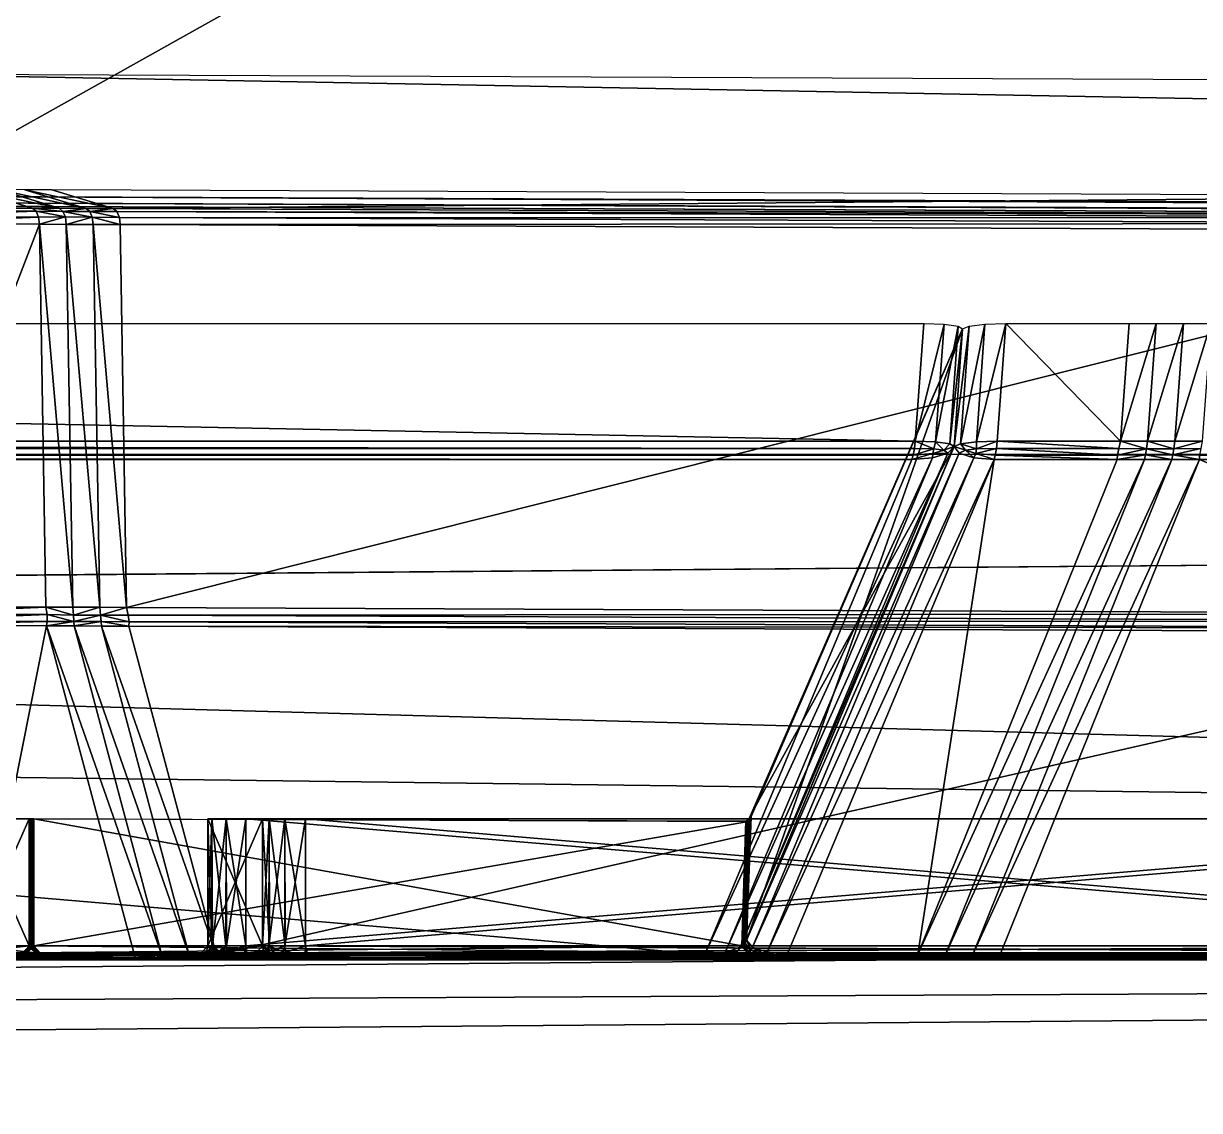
# Model space of a CAD drawing. Extents: x -683 to 86, y -225 to -3.
# Drawn here: x -185.95 to -169.06, y -217.78 to -202.16 of the extents above; entities that cross this region are included whole.
import ezdxf

# ---------------------------------------------------------------- set-up
doc = ezdxf.new("R2010")
doc.units = 0
doc.header["$MEASUREMENT"] = 0
doc.layers.get('0').update_dxf_attribs({"linetype": 'CONTINUOUS'})

msp = doc.modelspace()

# ---------------------------------------------------------------- linework, layer by layer
for points in [[(-56.735, -19.311, -12.591), (-325.08, -17.108, -7.264), (-325.08, -211.232, -7.264)], [(-56.735, -19.311, -12.591), (-325.08, -211.232, -7.264), (-56.735, -209.029, -12.591)], [(-66.858, -205.146, 91.049), (-188.002, -204.642, 97.825), (-188.186, -202.884, 97.365)], [(-66.858, -205.146, 91.049), (-188.186, -202.884, 97.365), (-67.042, -203.388, 90.589)], [(-188.018, -204.808, 97.687), (-185.821, -204.817, 97.564), (-186.704, -204.547, 95.892)], [(-185.435, -204.818, 97.542), (-186.317, -204.549, 95.871), (-186.704, -204.547, 95.892)], [(-185.435, -204.818, 97.542), (-186.704, -204.547, 95.892), (-185.821, -204.817, 97.564)], [(-185.048, -204.82, 97.521), (-185.931, -204.55, 95.849), (-186.317, -204.549, 95.871)], [(-185.048, -204.82, 97.521), (-186.317, -204.549, 95.871), (-185.435, -204.818, 97.542)], [(-184.662, -204.822, 97.499), (-185.544, -204.552, 95.828), (-185.931, -204.55, 95.849)], [(-184.662, -204.822, 97.499), (-185.931, -204.55, 95.849), (-185.048, -204.82, 97.521)], [(-184.662, -204.822, 97.499), (-163.935, -204.642, 94.619), (-185.544, -204.552, 95.828)], [(-66.863, -205.236, 91.102), (-187.991, -204.732, 97.876), (-188.002, -204.642, 97.825)], [(-66.863, -205.236, 91.102), (-188.002, -204.642, 97.825), (-66.858, -205.146, 91.049)], [(-184.662, -204.822, 97.499), (-163.053, -204.912, 96.29), (-163.935, -204.642, 94.619)], [(-185.821, -204.817, 97.564), (-188.018, -204.808, 97.687), (-187.969, -204.849, 97.776)], [(-66.919, -205.286, 91.291), (-187.997, -204.782, 98.063), (-187.989, -204.783, 97.963)], [(-66.885, -205.287, 91.191), (-187.989, -204.783, 97.963), (-187.991, -204.732, 97.876)], [(-66.885, -205.287, 91.191), (-187.991, -204.732, 97.876), (-66.863, -205.236, 91.102)], [(-66.919, -205.286, 91.291), (-187.989, -204.783, 97.963), (-66.885, -205.287, 91.191)], [(-185.821, -204.817, 97.564), (-187.969, -204.849, 97.776), (-185.769, -204.861, 97.65)], [(-185.769, -204.861, 97.65), (-187.969, -204.849, 97.776), (-187.932, -204.934, 97.833)], [(-185.769, -204.861, 97.65), (-187.932, -204.934, 97.833), (-185.731, -204.943, 97.71)], [(-185.821, -204.817, 97.564), (-185.769, -204.861, 97.65), (-185.382, -204.863, 97.634)], [(-185.821, -204.817, 97.564), (-185.382, -204.863, 97.634), (-185.435, -204.818, 97.542)], [(-185.769, -204.861, 97.65), (-185.731, -204.943, 97.71), (-185.347, -204.941, 97.687)], [(-185.769, -204.861, 97.65), (-185.347, -204.941, 97.687), (-185.382, -204.863, 97.634)], [(-185.048, -204.82, 97.521), (-185.435, -204.818, 97.542), (-185.382, -204.863, 97.634)], [(-185.048, -204.82, 97.521), (-185.382, -204.863, 97.634), (-184.995, -204.864, 97.612)], [(-185.382, -204.863, 97.634), (-185.347, -204.941, 97.687), (-184.961, -204.943, 97.666)], [(-185.382, -204.863, 97.634), (-184.961, -204.943, 97.666), (-184.995, -204.864, 97.612)], [(-184.662, -204.822, 97.499), (-185.048, -204.82, 97.521), (-184.995, -204.864, 97.612)], [(-184.662, -204.822, 97.499), (-184.995, -204.864, 97.612), (-184.607, -204.863, 97.588)], [(-184.572, -204.949, 97.642), (-184.607, -204.863, 97.588), (-184.995, -204.864, 97.612)], [(-184.572, -204.949, 97.642), (-184.995, -204.864, 97.612), (-184.961, -204.943, 97.666)], [(-163.053, -204.912, 96.29), (-184.662, -204.822, 97.499), (-184.607, -204.863, 97.588)], [(-163.053, -204.912, 96.29), (-184.607, -204.863, 97.588), (-162.999, -204.956, 96.377)], [(-162.999, -204.956, 96.377), (-184.607, -204.863, 97.588), (-184.572, -204.949, 97.642)], [(-185.731, -204.943, 97.71), (-187.932, -204.934, 97.833), (-187.917, -205.038, 97.844)], [(-185.731, -204.943, 97.71), (-187.917, -205.038, 97.844), (-185.72, -205.048, 97.721)], [(-185.72, -205.048, 97.721), (-185.347, -204.941, 97.687), (-185.731, -204.943, 97.71)], [(-185.72, -205.048, 97.721), (-185.334, -205.049, 97.699), (-185.347, -204.941, 97.687)], [(-185.72, -205.048, 97.721), (-185.628, -210.549, 96.933), (-185.241, -210.55, 96.912)], [(-185.72, -205.048, 97.721), (-185.241, -210.55, 96.912), (-185.334, -205.049, 97.699)], [(-185.334, -205.049, 97.699), (-184.961, -204.943, 97.666), (-185.347, -204.941, 97.687)], [(-185.334, -205.049, 97.699), (-184.947, -205.051, 97.678), (-184.961, -204.943, 97.666)], [(-185.334, -205.049, 97.699), (-185.241, -210.55, 96.912), (-184.854, -210.552, 96.89)], [(-185.334, -205.049, 97.699), (-184.854, -210.552, 96.89), (-184.947, -205.051, 97.678)], [(-184.56, -205.052, 97.656), (-184.572, -204.949, 97.642), (-184.961, -204.943, 97.666)], [(-184.56, -205.052, 97.656), (-184.961, -204.943, 97.666), (-184.947, -205.051, 97.678)], [(-184.947, -205.051, 97.678), (-184.854, -210.552, 96.89), (-184.467, -210.553, 96.868)], [(-184.947, -205.051, 97.678), (-184.467, -210.553, 96.868), (-184.56, -205.052, 97.656)], [(-162.999, -204.956, 96.377), (-184.572, -204.949, 97.642), (-162.96, -205.038, 96.437)], [(-162.96, -205.038, 96.437), (-184.572, -204.949, 97.642), (-184.56, -205.052, 97.656)], [(-162.96, -205.038, 96.437), (-184.56, -205.052, 97.656), (-162.949, -205.142, 96.447)], [(-173.139, -208.165, 3.658), (-259.475, -208.165, 5.398), (-259.351, -206.473, 6.043)], [(-173.139, -208.165, 3.658), (-259.351, -206.473, 6.043), (-173.015, -206.473, 4.303)], [(-175.564, -215.341, 20.292), (-172.583, -208.241, 3.822), (-172.461, -206.55, 4.467)], [(-175.564, -215.341, 20.292), (-172.461, -206.55, 4.467), (-175.495, -213.557, 20.645)], [(-172.583, -208.241, 3.822), (-175.505, -213.545, 20.59), (-172.461, -206.55, 4.467)], [(-173.139, -208.165, 3.658), (-173.015, -206.473, 4.303), (-172.726, -206.484, 4.321)], [(-173.139, -208.165, 3.658), (-172.726, -206.484, 4.321), (-172.849, -208.175, 3.675)], [(-172.849, -208.175, 3.675), (-172.726, -206.484, 4.321), (-172.523, -206.512, 4.381)], [(-172.849, -208.175, 3.675), (-172.523, -206.512, 4.381), (-172.645, -208.203, 3.736)], [(-172.645, -208.203, 3.736), (-172.523, -206.512, 4.381), (-172.461, -206.55, 4.467)], [(-172.645, -208.203, 3.736), (-172.461, -206.55, 4.467), (-172.583, -208.241, 3.822)], [(-172.583, -208.241, 3.822), (-172.461, -206.55, 4.467), (-172.365, -206.512, 4.378)], [(-172.583, -208.241, 3.822), (-172.365, -206.512, 4.378), (-172.49, -208.203, 3.732)], [(-172.49, -208.203, 3.732), (-172.365, -206.512, 4.378), (-172.138, -206.484, 4.309)], [(-172.49, -208.203, 3.732), (-172.138, -206.484, 4.309), (-172.262, -208.175, 3.663)], [(-172.262, -208.175, 3.663), (-172.138, -206.484, 4.309), (-171.84, -206.473, 4.279)], [(-172.262, -208.175, 3.663), (-171.84, -206.473, 4.279), (-171.964, -208.165, 3.634)], [(-170.193, -208.165, 3.598), (-171.964, -208.165, 3.634), (-171.84, -206.473, 4.279)], [(-170.193, -208.165, 3.598), (-171.84, -206.473, 4.279), (-170.069, -206.473, 4.243)], [(-170.193, -208.165, 3.598), (-170.069, -206.473, 4.243), (-169.678, -206.473, 4.236)], [(-170.193, -208.165, 3.598), (-169.678, -206.473, 4.236), (-169.802, -208.165, 3.591)], [(-169.802, -208.165, 3.591), (-169.678, -206.473, 4.236), (-169.286, -206.473, 4.228)], [(-169.802, -208.165, 3.591), (-169.286, -206.473, 4.228), (-169.41, -208.165, 3.583)], [(-169.41, -208.165, 3.583), (-169.286, -206.473, 4.228), (-168.894, -206.473, 4.22)], [(-169.41, -208.165, 3.583), (-168.894, -206.473, 4.22), (-169.018, -208.165, 3.575)], [(-173.151, -208.269, 3.646), (-259.498, -208.268, 5.39), (-259.475, -208.165, 5.398)], [(-173.151, -208.269, 3.646), (-259.475, -208.165, 5.398), (-173.139, -208.165, 3.658)], [(-175.655, -215.439, 20.273), (-172.67, -208.335, 3.788), (-172.583, -208.241, 3.822)], [(-175.655, -215.439, 20.273), (-172.583, -208.241, 3.822), (-175.564, -215.341, 20.292)], [(-172.583, -208.241, 3.822), (-175.565, -215.338, 20.286), (-175.505, -213.545, 20.59)], [(-175.565, -215.338, 20.286), (-172.583, -208.241, 3.822), (-172.511, -208.335, 3.785)], [(-173.139, -208.165, 3.658), (-172.873, -208.275, 3.664), (-173.151, -208.269, 3.646)], [(-173.139, -208.165, 3.658), (-172.849, -208.175, 3.675), (-172.873, -208.275, 3.664)], [(-172.849, -208.175, 3.675), (-172.73, -208.294, 3.707), (-172.873, -208.275, 3.664)], [(-172.849, -208.175, 3.675), (-172.645, -208.203, 3.736), (-172.73, -208.294, 3.707)], [(-172.583, -208.241, 3.822), (-172.73, -208.294, 3.707), (-172.645, -208.203, 3.736)], [(-172.583, -208.241, 3.822), (-172.67, -208.335, 3.788), (-172.73, -208.294, 3.707)], [(-172.583, -208.241, 3.822), (-172.49, -208.203, 3.732), (-172.42, -208.294, 3.701)], [(-172.583, -208.241, 3.822), (-172.42, -208.294, 3.701), (-172.511, -208.335, 3.785)], [(-172.49, -208.203, 3.732), (-172.262, -208.175, 3.663), (-172.26, -208.275, 3.652)], [(-172.49, -208.203, 3.732), (-172.26, -208.275, 3.652), (-172.42, -208.294, 3.701)], [(-171.964, -208.165, 3.634), (-172.26, -208.275, 3.652), (-172.262, -208.175, 3.663)], [(-171.964, -208.165, 3.634), (-171.974, -208.269, 3.622), (-172.26, -208.275, 3.652)], [(-170.217, -208.269, 3.587), (-171.974, -208.269, 3.622), (-171.964, -208.165, 3.634)], [(-170.217, -208.269, 3.587), (-171.964, -208.165, 3.634), (-170.193, -208.165, 3.598)], [(-170.193, -208.165, 3.598), (-169.819, -208.273, 3.579), (-170.217, -208.269, 3.587)], [(-170.193, -208.165, 3.598), (-169.802, -208.165, 3.591), (-169.819, -208.273, 3.579)], [(-169.802, -208.165, 3.591), (-169.426, -208.273, 3.571), (-169.819, -208.273, 3.579)], [(-169.802, -208.165, 3.591), (-169.41, -208.165, 3.583), (-169.426, -208.273, 3.571)], [(-169.018, -208.165, 3.575), (-169.04, -208.268, 3.566), (-169.426, -208.273, 3.571)], [(-169.018, -208.165, 3.575), (-169.426, -208.273, 3.571), (-169.41, -208.165, 3.583)], [(-173.188, -208.429, 3.764), (-259.52, -208.429, 5.504), (-259.515, -208.366, 5.425)], [(-173.169, -208.366, 3.685), (-259.515, -208.366, 5.425), (-259.498, -208.268, 5.39)], [(-173.188, -208.429, 3.764), (-259.515, -208.366, 5.425), (-173.169, -208.366, 3.685)], [(-173.169, -208.366, 3.685), (-259.498, -208.268, 5.39), (-173.151, -208.269, 3.646)], [(-176.163, -215.543, 20.266), (-173.188, -208.429, 3.764), (-172.892, -208.404, 3.767)], [(-176.163, -215.543, 20.266), (-172.892, -208.404, 3.767), (-175.871, -215.512, 20.264)], [(-175.871, -215.512, 20.264), (-172.892, -208.404, 3.767), (-172.67, -208.335, 3.788)], [(-175.871, -215.512, 20.264), (-172.67, -208.335, 3.788), (-175.655, -215.439, 20.273)], [(-175.565, -215.338, 20.286), (-172.511, -208.335, 3.785), (-175.479, -215.435, 20.258)], [(-175.479, -215.435, 20.258), (-172.511, -208.335, 3.785), (-172.299, -208.404, 3.755)], [(-175.479, -215.435, 20.258), (-172.299, -208.404, 3.755), (-175.268, -215.509, 20.243)], [(-175.268, -215.509, 20.243), (-172.299, -208.404, 3.755), (-172.006, -208.429, 3.74)], [(-175.268, -215.509, 20.243), (-172.006, -208.429, 3.74), (-174.981, -215.544, 20.242)], [(-173.188, -208.429, 3.764), (-173.169, -208.366, 3.685), (-172.886, -208.343, 3.692)], [(-173.188, -208.429, 3.764), (-172.886, -208.343, 3.692), (-172.892, -208.404, 3.767)], [(-173.169, -208.366, 3.685), (-173.151, -208.269, 3.646), (-172.873, -208.275, 3.664)], [(-173.169, -208.366, 3.685), (-172.873, -208.275, 3.664), (-172.886, -208.343, 3.692)], [(-173.101, -215.543, 20.204), (-170.241, -208.429, 3.704), (-169.847, -208.429, 3.696)], [(-173.101, -215.543, 20.204), (-169.847, -208.429, 3.696), (-172.707, -215.543, 20.196)], [(-172.67, -208.335, 3.788), (-172.892, -208.404, 3.767), (-172.886, -208.343, 3.692)], [(-172.73, -208.294, 3.707), (-172.886, -208.343, 3.692), (-172.873, -208.275, 3.664)], [(-172.67, -208.335, 3.788), (-172.886, -208.343, 3.692), (-172.73, -208.294, 3.707)], [(-172.707, -215.543, 20.196), (-169.847, -208.429, 3.696), (-169.453, -208.429, 3.688)], [(-172.707, -215.543, 20.196), (-169.453, -208.429, 3.688), (-172.313, -215.544, 20.188)], [(-172.299, -208.404, 3.755), (-172.511, -208.335, 3.785), (-172.42, -208.294, 3.701)], [(-172.26, -208.275, 3.652), (-172.27, -208.343, 3.679), (-172.42, -208.294, 3.701)], [(-172.299, -208.404, 3.755), (-172.42, -208.294, 3.701), (-172.27, -208.343, 3.679)], [(-172.313, -215.544, 20.188), (-169.453, -208.429, 3.688), (-169.059, -208.429, 3.68)], [(-172.313, -215.544, 20.188), (-169.059, -208.429, 3.68), (-171.919, -215.544, 20.181)], [(-172.006, -208.429, 3.74), (-172.299, -208.404, 3.755), (-172.27, -208.343, 3.679)], [(-171.974, -208.269, 3.622), (-171.99, -208.366, 3.661), (-172.27, -208.343, 3.679)], [(-171.974, -208.269, 3.622), (-172.27, -208.343, 3.679), (-172.26, -208.275, 3.652)], [(-172.006, -208.429, 3.74), (-172.27, -208.343, 3.679), (-171.99, -208.366, 3.661)], [(-170.241, -208.429, 3.704), (-172.006, -208.429, 3.74), (-171.99, -208.366, 3.661)], [(-170.234, -208.364, 3.628), (-171.99, -208.366, 3.661), (-171.974, -208.269, 3.622)], [(-170.241, -208.429, 3.704), (-171.99, -208.366, 3.661), (-170.234, -208.364, 3.628)], [(-170.234, -208.364, 3.628), (-171.974, -208.269, 3.622), (-170.217, -208.269, 3.587)], [(-170.241, -208.429, 3.704), (-170.234, -208.364, 3.628), (-169.834, -208.363, 3.615)], [(-170.241, -208.429, 3.704), (-169.834, -208.363, 3.615), (-169.847, -208.429, 3.696)], [(-170.234, -208.364, 3.628), (-170.217, -208.269, 3.587), (-169.819, -208.273, 3.579)], [(-170.234, -208.364, 3.628), (-169.819, -208.273, 3.579), (-169.834, -208.363, 3.615)], [(-169.453, -208.429, 3.688), (-169.847, -208.429, 3.696), (-169.834, -208.363, 3.615)], [(-169.819, -208.273, 3.579), (-169.441, -208.363, 3.607), (-169.834, -208.363, 3.615)], [(-169.453, -208.429, 3.688), (-169.834, -208.363, 3.615), (-169.441, -208.363, 3.607)], [(-169.819, -208.273, 3.579), (-169.426, -208.273, 3.571), (-169.441, -208.363, 3.607)], [(-169.059, -208.429, 3.68), (-169.453, -208.429, 3.688), (-169.441, -208.363, 3.607)], [(-169.04, -208.268, 3.566), (-169.055, -208.366, 3.602), (-169.441, -208.363, 3.607)], [(-169.04, -208.268, 3.566), (-169.441, -208.363, 3.607), (-169.426, -208.273, 3.571)], [(-169.059, -208.429, 3.68), (-169.441, -208.363, 3.607), (-169.055, -208.366, 3.602)], [(-150.252, -208.429, 3.301), (-169.059, -208.429, 3.68), (-169.055, -208.366, 3.602)], [(-185.628, -210.549, 96.933), (-187.837, -210.539, 97.057), (-187.814, -210.648, 97.015)], [(-185.628, -210.549, 96.933), (-187.814, -210.648, 97.015), (-185.611, -210.657, 96.892)], [(-185.628, -210.549, 96.933), (-185.611, -210.657, 96.892), (-185.23, -210.664, 96.87)], [(-185.628, -210.549, 96.933), (-185.23, -210.664, 96.87), (-185.241, -210.55, 96.912)], [(-184.854, -210.552, 96.89), (-185.241, -210.55, 96.912), (-185.23, -210.664, 96.87)], [(-184.854, -210.552, 96.89), (-185.23, -210.664, 96.87), (-184.841, -210.665, 96.848)], [(-184.467, -210.553, 96.868), (-184.854, -210.552, 96.89), (-184.841, -210.665, 96.848)], [(-184.467, -210.553, 96.868), (-184.841, -210.665, 96.848), (-184.443, -210.663, 96.829)], [(-162.768, -210.644, 95.655), (-184.467, -210.553, 96.868), (-184.443, -210.663, 96.829)], [(-185.611, -210.657, 96.892), (-187.814, -210.648, 97.015), (-187.803, -210.747, 96.938)], [(-185.607, -210.758, 96.816), (-187.803, -210.747, 96.938), (-187.805, -210.811, 96.845)], [(-185.607, -210.758, 96.816), (-187.805, -210.811, 96.845), (-185.616, -210.82, 96.722)], [(-185.611, -210.657, 96.892), (-187.803, -210.747, 96.938), (-185.607, -210.758, 96.816)], [(-185.616, -210.82, 96.722), (-185.222, -210.821, 96.7), (-185.225, -210.756, 96.798)], [(-185.616, -210.82, 96.722), (-185.225, -210.756, 96.798), (-185.607, -210.758, 96.816)], [(-185.611, -210.657, 96.892), (-185.607, -210.758, 96.816), (-185.225, -210.756, 96.798)], [(-185.611, -210.657, 96.892), (-185.225, -210.756, 96.798), (-185.23, -210.664, 96.87)], [(-185.225, -210.756, 96.798), (-184.841, -210.665, 96.848), (-185.23, -210.664, 96.87)], [(-185.225, -210.756, 96.798), (-184.833, -210.758, 96.776), (-184.841, -210.665, 96.848)], [(-185.222, -210.821, 96.7), (-184.833, -210.758, 96.776), (-185.225, -210.756, 96.798)], [(-185.222, -210.821, 96.7), (-184.828, -210.823, 96.678), (-184.833, -210.758, 96.776)], [(-184.432, -210.761, 96.749), (-184.443, -210.663, 96.829), (-184.841, -210.665, 96.848)], [(-184.432, -210.761, 96.749), (-184.841, -210.665, 96.848), (-184.833, -210.758, 96.776)], [(-184.434, -210.825, 96.656), (-184.432, -210.761, 96.749), (-184.833, -210.758, 96.776)], [(-184.434, -210.825, 96.656), (-184.833, -210.758, 96.776), (-184.828, -210.823, 96.678)], [(-162.768, -210.644, 95.655), (-184.443, -210.663, 96.829), (-162.75, -210.752, 95.613)], [(-162.75, -210.752, 95.613), (-184.443, -210.663, 96.829), (-184.432, -210.761, 96.749)], [(-162.743, -210.853, 95.537), (-184.432, -210.761, 96.749), (-184.434, -210.825, 96.656)], [(-162.75, -210.752, 95.613), (-184.432, -210.761, 96.749), (-162.743, -210.853, 95.537)], [(-183.963, -215.55, 84.438), (-185.222, -210.821, 96.7), (-185.616, -210.82, 96.722)], [(-183.963, -215.55, 84.438), (-185.616, -210.82, 96.722), (-184.356, -215.55, 84.456)], [(-183.569, -215.55, 84.42), (-184.828, -210.823, 96.678), (-185.222, -210.821, 96.7)], [(-183.175, -215.55, 84.403), (-184.434, -210.825, 96.656), (-184.828, -210.823, 96.678)], [(-183.175, -215.55, 84.403), (-184.828, -210.823, 96.678), (-183.569, -215.55, 84.42)], [(-162.743, -210.853, 95.537), (-184.434, -210.825, 96.656), (-162.751, -210.915, 95.444)], [(-185.868, -215.417, 77.374), (-186.678, -215.417, 81.866), (-186.678, -213.591, 81.866)], [(-185.868, -215.417, 77.374), (-186.678, -213.591, 81.866), (-185.868, -213.591, 77.374)], [(-186.678, -215.417, 81.866), (-185.868, -215.417, 77.374), (-185.868, -213.591, 77.374)], [(-186.678, -215.417, 81.866), (-185.868, -213.591, 77.374), (-186.678, -213.591, 81.866)], [(-185.868, -215.417, 77.374), (-185.868, -213.591, 77.374), (-185.845, -213.591, 77.248)], [(-185.868, -215.417, 77.374), (-185.845, -213.591, 77.248), (-185.845, -215.417, 77.248)], [(-185.845, -215.417, 77.248), (-185.845, -213.591, 77.248), (-185.868, -213.591, 77.374)], [(-185.845, -215.417, 77.248), (-185.868, -213.591, 77.374), (-185.868, -215.417, 77.374)], [(-185.845, -215.417, 77.248), (-185.845, -213.591, 77.248), (-185.822, -213.591, 77.121)], [(-185.845, -215.417, 77.248), (-185.822, -213.591, 77.121), (-185.823, -215.417, 77.121)], [(-185.823, -215.417, 77.121), (-185.822, -213.591, 77.121), (-185.845, -213.591, 77.248)], [(-185.823, -215.417, 77.121), (-185.845, -213.591, 77.248), (-185.845, -215.417, 77.248)], [(-185.823, -215.417, 77.121), (-185.822, -213.591, 77.121), (-185.799, -213.591, 76.994)], [(-185.823, -215.417, 77.121), (-185.799, -213.591, 76.994), (-185.8, -215.417, 76.994)], [(-185.8, -215.417, 76.994), (-185.822, -213.591, 77.121), (-185.823, -215.417, 77.121)], [(-185.8, -215.417, 76.994), (-185.799, -213.591, 76.994), (-185.822, -213.591, 77.121)], [(-175.632, -215.417, 20.659), (-185.8, -215.417, 76.994), (-185.799, -213.591, 76.994)], [(-185.8, -215.417, 76.994), (-175.564, -213.634, 21.018), (-185.799, -213.591, 76.994)], [(-185.8, -215.417, 76.994), (-175.631, -215.417, 20.666), (-175.564, -213.634, 21.018)], [(-175.632, -215.417, 20.659), (-185.799, -213.591, 76.994), (-175.574, -213.623, 20.963)], [(-183.303, -215.417, 81.716), (-182.516, -215.417, 77.232), (-182.516, -213.591, 77.232)], [(-183.303, -215.417, 81.716), (-182.516, -213.591, 77.232), (-183.303, -213.591, 81.716)], [(-183.303, -215.417, 81.716), (-183.303, -213.591, 81.716), (-183.242, -213.591, 81.808)], [(-183.303, -215.417, 81.716), (-183.242, -213.591, 81.808), (-183.232, -215.417, 81.806)], [(-182.516, -215.417, 77.232), (-183.303, -215.417, 81.716), (-183.303, -213.591, 81.716)], [(-182.516, -215.417, 77.232), (-183.303, -213.591, 81.716), (-182.516, -213.591, 77.232)], [(-183.244, -215.417, 81.808), (-183.242, -213.591, 81.808), (-183.303, -213.591, 81.716)], [(-183.244, -215.417, 81.808), (-183.303, -213.591, 81.716), (-183.303, -215.417, 81.716)], [(-183.042, -215.417, 81.869), (-183.242, -213.591, 81.808), (-183.244, -215.417, 81.808)], [(-183.232, -215.417, 81.806), (-183.242, -213.591, 81.808), (-183.04, -213.591, 81.868)], [(-183.042, -215.417, 81.869), (-183.04, -213.591, 81.868), (-183.242, -213.591, 81.808)], [(-183.232, -215.417, 81.806), (-183.04, -213.591, 81.868), (-183.035, -215.417, 81.865)], [(-182.753, -215.417, 81.88), (-183.04, -213.591, 81.868), (-183.042, -215.417, 81.869)], [(-183.035, -215.417, 81.865), (-183.04, -213.591, 81.868), (-182.753, -213.591, 81.88)], [(-182.753, -215.417, 81.88), (-182.753, -213.591, 81.88), (-183.04, -213.591, 81.868)], [(-183.035, -215.417, 81.865), (-182.753, -213.591, 81.88), (-182.753, -215.417, 81.88)], [(-161.023, -215.417, 80.916), (-182.753, -215.417, 81.88), (-182.753, -213.591, 81.88)], [(-161.023, -215.417, 80.916), (-182.753, -213.591, 81.88), (-161.023, -213.591, 80.916)], [(-182.753, -215.417, 81.88), (-161.023, -215.417, 80.916), (-161.023, -213.591, 80.916)], [(-182.753, -215.417, 81.88), (-161.023, -213.591, 80.916), (-182.753, -213.591, 81.88)], [(-182.414, -215.417, 77.135), (-182.421, -213.591, 77.133), (-182.516, -213.591, 77.232)], [(-182.414, -215.417, 77.135), (-182.516, -213.591, 77.232), (-182.516, -215.417, 77.232)], [(-182.516, -215.417, 77.232), (-182.516, -213.591, 77.232), (-182.421, -213.591, 77.133)], [(-182.516, -215.417, 77.232), (-182.421, -213.591, 77.133), (-182.423, -215.417, 77.133)], [(-182.423, -215.417, 77.133), (-182.421, -213.591, 77.133), (-182.196, -213.591, 77.055)], [(-182.423, -215.417, 77.133), (-182.196, -213.591, 77.055), (-182.197, -215.417, 77.054)], [(-182.19, -215.417, 77.057), (-182.196, -213.591, 77.055), (-182.421, -213.591, 77.133)], [(-182.19, -215.417, 77.057), (-182.421, -213.591, 77.133), (-182.414, -215.417, 77.135)], [(-182.197, -215.417, 77.054), (-182.196, -213.591, 77.055), (-181.899, -213.591, 77.017)], [(-182.197, -215.417, 77.054), (-181.899, -213.591, 77.017), (-181.899, -215.417, 77.017)], [(-181.899, -215.417, 77.017), (-181.899, -213.591, 77.017), (-182.196, -213.591, 77.055)], [(-181.899, -215.417, 77.017), (-182.196, -213.591, 77.055), (-182.19, -215.417, 77.057)], [(-181.899, -215.417, 77.017), (-160.337, -215.417, 76.098), (-160.337, -213.591, 76.098)], [(-181.899, -215.417, 77.017), (-160.337, -213.591, 76.098), (-181.899, -213.591, 77.017)], [(-160.337, -215.417, 76.098), (-181.899, -215.417, 77.017), (-181.899, -213.591, 77.017)], [(-160.337, -215.417, 76.098), (-181.899, -213.591, 77.017), (-160.337, -213.591, 76.098)], [(-175.632, -215.417, 20.659), (-175.574, -213.623, 20.963), (-175.552, -213.613, 20.842)], [(-175.632, -215.417, 20.659), (-175.552, -213.613, 20.842), (-175.611, -215.406, 20.54)], [(-175.609, -215.406, 20.544), (-175.564, -213.634, 21.018), (-175.631, -215.417, 20.666)], [(-175.611, -215.406, 20.54), (-175.552, -213.613, 20.842), (-175.527, -213.584, 20.706)], [(-175.611, -215.406, 20.54), (-175.527, -213.584, 20.706), (-175.586, -215.377, 20.403)], [(-175.585, -215.378, 20.407), (-175.542, -213.624, 20.897), (-175.609, -215.406, 20.544)], [(-175.609, -215.406, 20.544), (-175.542, -213.624, 20.897), (-175.564, -213.634, 21.018)], [(-175.586, -215.377, 20.403), (-175.527, -213.584, 20.706), (-175.505, -213.545, 20.59)], [(-175.586, -215.377, 20.403), (-175.505, -213.545, 20.59), (-175.565, -215.338, 20.286)], [(-175.564, -215.341, 20.292), (-175.516, -213.596, 20.76), (-175.585, -215.378, 20.407)], [(-175.585, -215.378, 20.407), (-175.516, -213.596, 20.76), (-175.542, -213.624, 20.897)], [(-175.564, -215.341, 20.292), (-175.495, -213.557, 20.645), (-175.516, -213.596, 20.76)], [(-175.564, -215.341, 20.292), (-175.585, -215.378, 20.407), (-175.682, -215.483, 20.394)], [(-175.564, -215.341, 20.292), (-175.682, -215.483, 20.394), (-175.655, -215.439, 20.273)], [(-175.565, -215.338, 20.286), (-175.497, -215.481, 20.385), (-175.586, -215.377, 20.403)], [(-175.565, -215.338, 20.286), (-175.479, -215.435, 20.258), (-175.497, -215.481, 20.385)], [(-186.767, -215.517, 81.875), (-185.958, -215.517, 77.385), (-185.868, -215.417, 77.374)], [(-186.767, -215.517, 81.875), (-185.868, -215.417, 77.374), (-186.678, -215.417, 81.866)], [(-186.678, -215.417, 81.866), (-185.868, -215.417, 77.374), (-185.779, -215.517, 77.366)], [(-186.678, -215.417, 81.866), (-185.779, -215.517, 77.366), (-186.588, -215.517, 81.854)], [(-186.588, -215.517, 81.854), (-185.779, -215.517, 77.366), (-185.565, -215.59, 77.358)], [(-186.588, -215.517, 81.854), (-185.565, -215.59, 77.358), (-186.374, -215.59, 81.843)], [(-185.958, -215.517, 77.385), (-186.137, -215.588, 77.263), (-185.939, -215.52, 77.254)], [(-185.916, -215.52, 77.127), (-185.939, -215.52, 77.254), (-186.137, -215.588, 77.263)], [(-185.916, -215.52, 77.127), (-186.137, -215.588, 77.263), (-186.114, -215.588, 77.135)], [(-186.103, -215.59, 77.011), (-185.916, -215.52, 77.127), (-186.114, -215.588, 77.135)], [(-186.103, -215.59, 77.011), (-185.889, -215.517, 77.003), (-185.916, -215.52, 77.127)], [(-186.103, -215.59, 77.011), (-175.941, -215.59, 20.647), (-175.725, -215.517, 20.658)], [(-186.103, -215.59, 77.011), (-175.725, -215.517, 20.658), (-185.889, -215.517, 77.003)], [(-185.868, -215.417, 77.374), (-185.958, -215.517, 77.385), (-185.939, -215.52, 77.254)], [(-185.823, -215.417, 77.121), (-185.845, -215.417, 77.248), (-185.939, -215.52, 77.254)], [(-185.823, -215.417, 77.121), (-185.939, -215.52, 77.254), (-185.916, -215.52, 77.127)], [(-185.868, -215.417, 77.374), (-185.939, -215.52, 77.254), (-185.845, -215.417, 77.248)], [(-185.8, -215.417, 76.994), (-185.823, -215.417, 77.121), (-185.916, -215.52, 77.127)], [(-185.8, -215.417, 76.994), (-185.916, -215.52, 77.127), (-185.889, -215.517, 77.003)], [(-185.889, -215.517, 77.003), (-175.725, -215.517, 20.658), (-175.631, -215.417, 20.666)], [(-185.889, -215.517, 77.003), (-175.631, -215.417, 20.666), (-185.8, -215.417, 76.994)], [(-185.868, -215.417, 77.374), (-185.845, -215.417, 77.248), (-185.752, -215.52, 77.242)], [(-185.868, -215.417, 77.374), (-185.752, -215.52, 77.242), (-185.779, -215.517, 77.366)], [(-185.845, -215.417, 77.248), (-185.823, -215.417, 77.121), (-185.729, -215.52, 77.114)], [(-185.845, -215.417, 77.248), (-185.729, -215.52, 77.114), (-185.752, -215.52, 77.242)], [(-185.8, -215.417, 76.994), (-185.729, -215.52, 77.114), (-185.823, -215.417, 77.121)], [(-185.8, -215.417, 76.994), (-185.71, -215.517, 76.983), (-185.729, -215.52, 77.114)], [(-185.8, -215.417, 76.994), (-175.632, -215.417, 20.659), (-175.548, -215.517, 20.642)], [(-185.8, -215.417, 76.994), (-175.548, -215.517, 20.642), (-185.71, -215.517, 76.983)], [(-185.565, -215.59, 77.358), (-185.779, -215.517, 77.366), (-185.752, -215.52, 77.242)], [(-185.565, -215.59, 77.358), (-185.752, -215.52, 77.242), (-185.554, -215.588, 77.234)], [(-185.729, -215.52, 77.114), (-185.554, -215.588, 77.234), (-185.752, -215.52, 77.242)], [(-185.71, -215.517, 76.983), (-185.531, -215.588, 77.105), (-185.729, -215.52, 77.114)], [(-185.729, -215.52, 77.114), (-185.531, -215.588, 77.105), (-185.554, -215.588, 77.234)], [(-185.71, -215.517, 76.983), (-185.496, -215.59, 76.973), (-185.531, -215.588, 77.105)], [(-185.71, -215.517, 76.983), (-175.548, -215.517, 20.642), (-175.337, -215.59, 20.625)], [(-185.71, -215.517, 76.983), (-175.337, -215.59, 20.625), (-185.496, -215.59, 76.973)], [(-183.606, -215.59, 81.733), (-183.392, -215.517, 81.725), (-183.324, -215.524, 81.832)], [(-183.606, -215.59, 81.733), (-182.82, -215.59, 77.253), (-182.606, -215.517, 77.243)], [(-183.606, -215.59, 81.733), (-182.606, -215.517, 77.243), (-183.392, -215.517, 81.725)], [(-183.606, -215.59, 81.733), (-183.324, -215.524, 81.832), (-183.566, -215.592, 81.854)], [(-183.566, -215.592, 81.854), (-183.324, -215.524, 81.832), (-183.108, -215.524, 81.896)], [(-183.566, -215.592, 81.854), (-183.108, -215.524, 81.896), (-183.159, -215.592, 81.976)], [(-183.303, -215.417, 81.716), (-183.324, -215.524, 81.832), (-183.392, -215.517, 81.725)], [(-183.392, -215.517, 81.725), (-182.606, -215.517, 77.243), (-182.516, -215.417, 77.232)], [(-183.392, -215.517, 81.725), (-182.516, -215.417, 77.232), (-183.303, -215.417, 81.716)], [(-183.303, -215.417, 81.716), (-183.232, -215.417, 81.806), (-183.324, -215.524, 81.832)], [(-183.232, -215.417, 81.806), (-183.108, -215.524, 81.896), (-183.324, -215.524, 81.832)], [(-183.303, -215.417, 81.716), (-183.221, -215.518, 81.711), (-183.164, -215.514, 81.8)], [(-183.303, -215.417, 81.716), (-183.164, -215.514, 81.8), (-183.244, -215.417, 81.808)], [(-183.303, -215.417, 81.716), (-182.516, -215.417, 77.232), (-182.435, -215.518, 77.229)], [(-183.303, -215.417, 81.716), (-182.435, -215.518, 77.229), (-183.221, -215.518, 81.711)], [(-183.042, -215.417, 81.869), (-183.244, -215.417, 81.808), (-183.164, -215.514, 81.8)], [(-183.232, -215.417, 81.806), (-183.035, -215.417, 81.865), (-183.108, -215.524, 81.896)], [(-183.221, -215.518, 81.711), (-183.01, -215.567, 81.792), (-183.164, -215.514, 81.8)], [(-183.221, -215.518, 81.711), (-183.003, -215.593, 81.7), (-183.01, -215.567, 81.792)], [(-183.221, -215.518, 81.711), (-182.435, -215.518, 77.229), (-182.217, -215.593, 77.221)], [(-183.221, -215.518, 81.711), (-182.217, -215.593, 77.221), (-183.003, -215.593, 81.7)], [(-183.042, -215.417, 81.869), (-183.164, -215.514, 81.8), (-183.022, -215.514, 81.842)], [(-183.164, -215.514, 81.8), (-183.01, -215.567, 81.792), (-183.022, -215.514, 81.842)], [(-182.774, -215.517, 81.91), (-182.783, -215.59, 81.98), (-183.159, -215.592, 81.976)], [(-182.774, -215.517, 81.91), (-183.159, -215.592, 81.976), (-183.108, -215.524, 81.896)], [(-182.753, -215.417, 81.88), (-182.774, -215.517, 81.91), (-183.108, -215.524, 81.896)], [(-182.753, -215.417, 81.88), (-183.108, -215.524, 81.896), (-183.035, -215.417, 81.865)], [(-182.753, -215.417, 81.88), (-183.042, -215.417, 81.869), (-183.022, -215.514, 81.842)], [(-182.753, -215.417, 81.88), (-183.022, -215.514, 81.842), (-182.745, -215.518, 81.854)], [(-182.729, -215.593, 81.782), (-182.745, -215.518, 81.854), (-183.022, -215.514, 81.842)], [(-182.729, -215.593, 81.782), (-183.022, -215.514, 81.842), (-183.01, -215.567, 81.792)], [(-182.606, -215.517, 77.243), (-182.82, -215.59, 77.253), (-182.735, -215.592, 77.118)], [(-182.774, -215.517, 81.91), (-161.062, -215.59, 81.016), (-182.783, -215.59, 81.98)], [(-182.753, -215.417, 81.88), (-161.048, -215.517, 80.946), (-182.774, -215.517, 81.91)], [(-182.774, -215.517, 81.91), (-161.048, -215.517, 80.946), (-161.062, -215.59, 81.016)], [(-182.753, -215.417, 81.88), (-161.023, -215.417, 80.916), (-161.048, -215.517, 80.946)], [(-182.745, -215.518, 81.854), (-161.023, -215.417, 80.916), (-182.753, -215.417, 81.88)], [(-182.745, -215.518, 81.854), (-161.022, -215.518, 80.89), (-161.023, -215.417, 80.916)], [(-182.729, -215.593, 81.782), (-161.022, -215.518, 80.89), (-182.745, -215.518, 81.854)], [(-182.606, -215.517, 77.243), (-182.735, -215.592, 77.118), (-182.498, -215.524, 77.121)], [(-182.498, -215.524, 77.121), (-182.735, -215.592, 77.118), (-182.671, -215.606, 76.985)], [(-182.729, -215.593, 81.782), (-161.016, -215.593, 80.819), (-161.022, -215.518, 80.89)], [(-182.671, -215.606, 76.985), (-182.264, -215.592, 76.954), (-182.239, -215.524, 77.031)], [(-182.671, -215.606, 76.985), (-182.239, -215.524, 77.031), (-182.498, -215.524, 77.121)], [(-182.516, -215.417, 77.232), (-182.606, -215.517, 77.243), (-182.498, -215.524, 77.121)], [(-182.516, -215.417, 77.232), (-182.498, -215.524, 77.121), (-182.414, -215.417, 77.135)], [(-182.516, -215.417, 77.232), (-182.423, -215.417, 77.133), (-182.345, -215.514, 77.135)], [(-182.516, -215.417, 77.232), (-182.345, -215.514, 77.135), (-182.435, -215.518, 77.229)], [(-182.19, -215.417, 77.057), (-182.414, -215.417, 77.135), (-182.498, -215.524, 77.121)], [(-182.19, -215.417, 77.057), (-182.498, -215.524, 77.121), (-182.239, -215.524, 77.031)], [(-182.217, -215.593, 77.221), (-182.435, -215.518, 77.229), (-182.345, -215.514, 77.135)], [(-182.423, -215.417, 77.133), (-182.197, -215.417, 77.054), (-182.186, -215.514, 77.079)], [(-182.423, -215.417, 77.133), (-182.186, -215.514, 77.079), (-182.345, -215.514, 77.135)], [(-182.217, -215.593, 77.221), (-182.345, -215.514, 77.135), (-182.192, -215.567, 77.129)], [(-182.345, -215.514, 77.135), (-182.186, -215.514, 77.079), (-182.192, -215.567, 77.129)], [(-181.856, -215.59, 76.917), (-182.239, -215.524, 77.031), (-182.264, -215.592, 76.954)], [(-181.899, -215.417, 77.017), (-182.19, -215.417, 77.057), (-182.239, -215.524, 77.031)], [(-181.899, -215.417, 77.017), (-182.239, -215.524, 77.031), (-181.872, -215.517, 76.987)], [(-181.856, -215.59, 76.917), (-181.872, -215.517, 76.987), (-182.239, -215.524, 77.031)], [(-181.899, -215.417, 77.017), (-182.186, -215.514, 77.079), (-182.197, -215.417, 77.054)], [(-181.901, -215.518, 77.043), (-182.192, -215.567, 77.129), (-182.186, -215.514, 77.079)], [(-181.901, -215.518, 77.043), (-181.909, -215.593, 77.114), (-182.192, -215.567, 77.129)], [(-181.899, -215.417, 77.017), (-181.901, -215.518, 77.043), (-182.186, -215.514, 77.079)], [(-181.901, -215.518, 77.043), (-160.357, -215.593, 76.196), (-181.909, -215.593, 77.114)], [(-181.899, -215.417, 77.017), (-160.344, -215.518, 76.124), (-181.901, -215.518, 77.043)], [(-181.901, -215.518, 77.043), (-160.344, -215.518, 76.124), (-160.357, -215.593, 76.196)], [(-181.872, -215.517, 76.987), (-160.337, -215.417, 76.098), (-181.899, -215.417, 77.017)], [(-181.899, -215.417, 77.017), (-160.337, -215.417, 76.098), (-160.344, -215.518, 76.124)], [(-181.872, -215.517, 76.987), (-160.318, -215.517, 76.069), (-160.337, -215.417, 76.098)], [(-181.856, -215.59, 76.917), (-160.318, -215.517, 76.069), (-181.872, -215.517, 76.987)], [(-181.856, -215.59, 76.917), (-160.312, -215.59, 75.999), (-160.318, -215.517, 76.069)], [(-176.163, -215.543, 20.266), (-175.871, -215.512, 20.264), (-175.882, -215.55, 20.385)], [(-175.725, -215.517, 20.658), (-175.941, -215.59, 20.647), (-175.906, -215.576, 20.515)], [(-175.682, -215.483, 20.394), (-175.706, -215.509, 20.524), (-175.906, -215.576, 20.515)], [(-175.682, -215.483, 20.394), (-175.906, -215.576, 20.515), (-175.882, -215.55, 20.385)], [(-175.725, -215.517, 20.658), (-175.906, -215.576, 20.515), (-175.706, -215.509, 20.524)], [(-175.871, -215.512, 20.264), (-175.682, -215.483, 20.394), (-175.882, -215.55, 20.385)], [(-175.871, -215.512, 20.264), (-175.655, -215.439, 20.273), (-175.682, -215.483, 20.394)], [(-175.631, -215.417, 20.666), (-175.725, -215.517, 20.658), (-175.706, -215.509, 20.524)], [(-175.585, -215.378, 20.407), (-175.609, -215.406, 20.544), (-175.706, -215.509, 20.524)], [(-175.585, -215.378, 20.407), (-175.706, -215.509, 20.524), (-175.682, -215.483, 20.394)], [(-175.631, -215.417, 20.666), (-175.706, -215.509, 20.524), (-175.609, -215.406, 20.544)], [(-175.632, -215.417, 20.659), (-175.611, -215.406, 20.54), (-175.52, -215.508, 20.515)], [(-175.632, -215.417, 20.659), (-175.52, -215.508, 20.515), (-175.548, -215.517, 20.642)], [(-175.611, -215.406, 20.54), (-175.586, -215.377, 20.403), (-175.497, -215.481, 20.385)], [(-175.611, -215.406, 20.54), (-175.497, -215.481, 20.385), (-175.52, -215.508, 20.515)], [(-175.337, -215.59, 20.625), (-175.548, -215.517, 20.642), (-175.52, -215.508, 20.515)], [(-175.325, -215.576, 20.499), (-175.52, -215.508, 20.515), (-175.497, -215.481, 20.385)], [(-175.337, -215.59, 20.625), (-175.52, -215.508, 20.515), (-175.325, -215.576, 20.499)], [(-175.479, -215.435, 20.258), (-175.302, -215.549, 20.37), (-175.497, -215.481, 20.385)], [(-175.325, -215.576, 20.499), (-175.497, -215.481, 20.385), (-175.302, -215.549, 20.37)], [(-175.479, -215.435, 20.258), (-175.268, -215.509, 20.243), (-175.302, -215.549, 20.37)], [(-174.981, -215.544, 20.242), (-175.302, -215.549, 20.37), (-175.268, -215.509, 20.243)], [(-55.388, -215.552, 1.296), (-326.92, -216.881, 4.474), (-327.253, -217.785, 6.693)], [(-176.23, -215.62, 20.635), (-262.903, -215.62, 22.382), (-262.885, -215.61, 22.264)], [(-176.209, -215.609, 20.516), (-262.885, -215.61, 22.264), (-262.864, -215.581, 22.128)], [(-176.23, -215.62, 20.635), (-262.885, -215.61, 22.264), (-176.209, -215.609, 20.516)], [(-176.185, -215.581, 20.381), (-262.864, -215.581, 22.128), (-262.846, -215.544, 22.014)], [(-176.209, -215.609, 20.516), (-262.864, -215.581, 22.128), (-176.185, -215.581, 20.381)], [(-176.185, -215.581, 20.381), (-262.846, -215.544, 22.014), (-176.163, -215.543, 20.266)], [(-186.544, -215.584, 84.438), (-184.356, -215.55, 84.456), (-186.563, -215.55, 84.556)], [(-186.544, -215.584, 84.438), (-184.34, -215.584, 84.339), (-184.356, -215.55, 84.456)], [(-186.523, -215.61, 84.301), (-184.34, -215.584, 84.339), (-186.544, -215.584, 84.438)], [(-186.523, -215.61, 84.301), (-184.322, -215.611, 84.201), (-184.34, -215.584, 84.339)], [(-186.506, -215.62, 84.18), (-184.322, -215.611, 84.201), (-186.523, -215.61, 84.301)], [(-186.506, -215.62, 84.18), (-184.307, -215.62, 84.081), (-184.322, -215.611, 84.201)], [(-186.393, -215.62, 77.016), (-176.23, -215.62, 20.635), (-175.941, -215.59, 20.647)], [(-186.393, -215.62, 77.016), (-175.941, -215.59, 20.647), (-186.103, -215.59, 77.011)], [(-186.374, -215.59, 81.843), (-185.565, -215.59, 77.358), (-185.275, -215.62, 77.353)], [(-186.374, -215.59, 81.843), (-185.275, -215.62, 77.353), (-186.083, -215.62, 81.836)], [(-186.13, -215.62, 82.094), (-183.964, -215.62, 82.126), (-186.153, -215.62, 82.223)], [(-186.106, -215.62, 81.965), (-183.942, -215.62, 81.997), (-186.13, -215.62, 82.094)], [(-186.13, -215.62, 82.094), (-183.942, -215.62, 81.997), (-183.964, -215.62, 82.126)], [(-186.083, -215.62, 81.836), (-183.919, -215.62, 81.868), (-186.106, -215.62, 81.965)], [(-186.106, -215.62, 81.965), (-183.919, -215.62, 81.868), (-183.942, -215.62, 81.997)], [(-186.083, -215.62, 81.836), (-183.896, -215.62, 81.739), (-183.919, -215.62, 81.868)], [(-185.275, -215.62, 77.353), (-185.565, -215.59, 77.358), (-185.554, -215.588, 77.234)], [(-185.228, -215.62, 77.094), (-185.252, -215.62, 77.223), (-185.554, -215.588, 77.234)], [(-185.228, -215.62, 77.094), (-185.554, -215.588, 77.234), (-185.531, -215.588, 77.105)], [(-185.275, -215.62, 77.353), (-185.554, -215.588, 77.234), (-185.252, -215.62, 77.223)], [(-185.205, -215.62, 76.965), (-185.228, -215.62, 77.094), (-185.531, -215.588, 77.105)], [(-185.205, -215.62, 76.965), (-185.531, -215.588, 77.105), (-185.496, -215.59, 76.973)], [(-185.496, -215.59, 76.973), (-175.337, -215.59, 20.625), (-175.047, -215.62, 20.611)], [(-185.496, -215.59, 76.973), (-175.047, -215.62, 20.611), (-185.205, -215.62, 76.965)], [(-185.252, -215.62, 77.223), (-183.111, -215.62, 77.26), (-185.275, -215.62, 77.353)], [(-185.228, -215.62, 77.094), (-183.088, -215.62, 77.131), (-185.252, -215.62, 77.223)], [(-185.252, -215.62, 77.223), (-183.088, -215.62, 77.131), (-183.111, -215.62, 77.26)], [(-185.205, -215.62, 76.965), (-183.065, -215.62, 77.002), (-185.228, -215.62, 77.094)], [(-185.228, -215.62, 77.094), (-183.065, -215.62, 77.002), (-183.088, -215.62, 77.131)], [(-185.205, -215.62, 76.965), (-183.043, -215.62, 76.873), (-183.065, -215.62, 77.002)], [(-184.356, -215.55, 84.456), (-184.34, -215.584, 84.339), (-183.947, -215.586, 84.317)], [(-184.356, -215.55, 84.456), (-183.947, -215.586, 84.317), (-183.963, -215.55, 84.438)], [(-184.34, -215.584, 84.339), (-184.322, -215.611, 84.201), (-183.93, -215.61, 84.188)], [(-184.34, -215.584, 84.339), (-183.93, -215.61, 84.188), (-183.947, -215.586, 84.317)], [(-184.307, -215.62, 84.081), (-183.93, -215.61, 84.188), (-184.322, -215.611, 84.201)], [(-184.307, -215.62, 84.081), (-183.911, -215.62, 84.063), (-183.93, -215.61, 84.188)], [(-184.307, -215.62, 84.081), (-183.964, -215.62, 82.126), (-183.568, -215.62, 82.109)], [(-184.307, -215.62, 84.081), (-183.568, -215.62, 82.109), (-183.911, -215.62, 84.063)], [(-183.964, -215.62, 82.126), (-183.942, -215.62, 81.997), (-183.549, -215.606, 81.981)], [(-183.964, -215.62, 82.126), (-183.549, -215.606, 81.981), (-183.568, -215.62, 82.109)], [(-183.569, -215.55, 84.42), (-183.963, -215.55, 84.438), (-183.947, -215.586, 84.317)], [(-183.569, -215.55, 84.42), (-183.947, -215.586, 84.317), (-183.552, -215.586, 84.299)], [(-183.947, -215.586, 84.317), (-183.93, -215.61, 84.188), (-183.535, -215.61, 84.171)], [(-183.947, -215.586, 84.317), (-183.535, -215.61, 84.171), (-183.552, -215.586, 84.299)], [(-183.942, -215.62, 81.997), (-183.919, -215.62, 81.868), (-183.566, -215.592, 81.854)], [(-183.942, -215.62, 81.997), (-183.566, -215.592, 81.854), (-183.549, -215.606, 81.981)], [(-183.911, -215.62, 84.063), (-183.535, -215.61, 84.171), (-183.93, -215.61, 84.188)], [(-183.896, -215.62, 81.739), (-183.566, -215.592, 81.854), (-183.919, -215.62, 81.868)], [(-183.911, -215.62, 84.063), (-183.515, -215.62, 84.045), (-183.535, -215.61, 84.171)], [(-183.911, -215.62, 84.063), (-183.568, -215.62, 82.109), (-183.172, -215.62, 82.091)], [(-183.911, -215.62, 84.063), (-183.172, -215.62, 82.091), (-183.515, -215.62, 84.045)], [(-183.896, -215.62, 81.739), (-183.606, -215.59, 81.733), (-183.566, -215.592, 81.854)], [(-183.896, -215.62, 81.739), (-183.111, -215.62, 77.26), (-182.82, -215.59, 77.253)], [(-183.896, -215.62, 81.739), (-182.82, -215.59, 77.253), (-183.606, -215.59, 81.733)], [(-183.175, -215.55, 84.403), (-183.569, -215.55, 84.42), (-183.552, -215.586, 84.299)], [(-183.172, -215.62, 82.091), (-183.568, -215.62, 82.109), (-183.549, -215.606, 81.981)], [(-183.159, -215.592, 81.976), (-183.549, -215.606, 81.981), (-183.566, -215.592, 81.854)], [(-183.175, -215.55, 84.403), (-183.552, -215.586, 84.299), (-183.156, -215.585, 84.287)], [(-183.136, -215.61, 84.148), (-183.156, -215.585, 84.287), (-183.552, -215.586, 84.299)], [(-183.136, -215.61, 84.148), (-183.552, -215.586, 84.299), (-183.535, -215.61, 84.171)], [(-183.172, -215.62, 82.091), (-183.549, -215.606, 81.981), (-183.159, -215.592, 81.976)], [(-183.119, -215.62, 84.027), (-183.136, -215.61, 84.148), (-183.535, -215.61, 84.171)], [(-183.119, -215.62, 84.027), (-183.535, -215.61, 84.171), (-183.515, -215.62, 84.045)], [(-183.515, -215.62, 84.045), (-183.172, -215.62, 82.091), (-182.776, -215.62, 82.074)], [(-183.515, -215.62, 84.045), (-182.776, -215.62, 82.074), (-183.119, -215.62, 84.027)], [(-183.156, -215.585, 84.287), (-161.381, -215.55, 83.418), (-183.175, -215.55, 84.403)], [(-182.776, -215.62, 82.074), (-183.172, -215.62, 82.091), (-183.159, -215.592, 81.976)], [(-182.776, -215.62, 82.074), (-183.159, -215.592, 81.976), (-182.783, -215.59, 81.98)], [(-183.156, -215.585, 84.287), (-161.366, -215.584, 83.301), (-161.381, -215.55, 83.418)], [(-183.136, -215.61, 84.148), (-161.366, -215.584, 83.301), (-183.156, -215.585, 84.287)], [(-183.136, -215.61, 84.148), (-161.349, -215.611, 83.163), (-161.366, -215.584, 83.301)], [(-183.119, -215.62, 84.027), (-161.349, -215.611, 83.163), (-183.136, -215.61, 84.148)], [(-183.119, -215.62, 84.027), (-161.335, -215.62, 83.043), (-161.349, -215.611, 83.163)], [(-183.111, -215.62, 77.26), (-182.735, -215.592, 77.118), (-182.82, -215.59, 77.253)], [(-183.111, -215.62, 77.26), (-183.088, -215.62, 77.131), (-182.735, -215.592, 77.118)], [(-183.088, -215.62, 77.131), (-182.671, -215.606, 76.985), (-182.735, -215.592, 77.118)], [(-183.088, -215.62, 77.131), (-183.065, -215.62, 77.002), (-182.671, -215.606, 76.985)], [(-183.043, -215.62, 76.873), (-182.671, -215.606, 76.985), (-183.065, -215.62, 77.002)], [(-183.043, -215.62, 76.873), (-182.647, -215.62, 76.856), (-182.671, -215.606, 76.985)], [(-183.043, -215.62, 76.873), (-172.771, -215.62, 20.565), (-182.647, -215.62, 76.856)], [(-182.708, -215.62, 81.686), (-182.729, -215.593, 81.782), (-183.01, -215.567, 81.792)], [(-182.708, -215.62, 81.686), (-183.01, -215.567, 81.792), (-183.003, -215.593, 81.7)], [(-183.003, -215.593, 81.7), (-182.217, -215.593, 77.221), (-181.923, -215.62, 77.21)], [(-183.003, -215.593, 81.7), (-181.923, -215.62, 77.21), (-182.708, -215.62, 81.686)], [(-182.783, -215.59, 81.98), (-161.062, -215.59, 81.016), (-161.06, -215.62, 81.11)], [(-182.783, -215.59, 81.98), (-161.06, -215.62, 81.11), (-182.776, -215.62, 82.074)], [(-182.708, -215.62, 81.686), (-161.016, -215.593, 80.819), (-182.729, -215.593, 81.782)], [(-182.708, -215.62, 81.686), (-161.005, -215.62, 80.723), (-161.016, -215.593, 80.819)], [(-182.647, -215.62, 76.856), (-182.264, -215.592, 76.954), (-182.671, -215.606, 76.985)], [(-182.647, -215.62, 76.856), (-182.251, -215.62, 76.839), (-182.264, -215.592, 76.954)], [(-182.647, -215.62, 76.856), (-172.771, -215.62, 20.565), (-172.377, -215.62, 20.557)], [(-182.647, -215.62, 76.856), (-172.377, -215.62, 20.557), (-182.251, -215.62, 76.839)], [(-181.855, -215.62, 76.823), (-181.856, -215.59, 76.917), (-182.264, -215.592, 76.954)], [(-181.855, -215.62, 76.823), (-182.264, -215.592, 76.954), (-182.251, -215.62, 76.839)], [(-182.251, -215.62, 76.839), (-172.377, -215.62, 20.557), (-171.983, -215.62, 20.549)], [(-182.251, -215.62, 76.839), (-171.983, -215.62, 20.549), (-181.855, -215.62, 76.823)], [(-181.923, -215.62, 77.21), (-182.217, -215.593, 77.221), (-182.192, -215.567, 77.129)], [(-181.923, -215.62, 77.21), (-182.192, -215.567, 77.129), (-181.909, -215.593, 77.114)], [(-181.909, -215.593, 77.114), (-160.374, -215.62, 76.292), (-181.923, -215.62, 77.21)], [(-181.909, -215.593, 77.114), (-160.357, -215.593, 76.196), (-160.374, -215.62, 76.292)], [(-181.855, -215.62, 76.823), (-160.312, -215.59, 75.999), (-181.856, -215.59, 76.917)], [(-181.855, -215.62, 76.823), (-160.319, -215.62, 75.905), (-160.312, -215.59, 75.999)], [(-176.23, -215.62, 20.635), (-176.209, -215.609, 20.516), (-175.906, -215.576, 20.515)], [(-176.23, -215.62, 20.635), (-175.906, -215.576, 20.515), (-175.941, -215.59, 20.647)], [(-176.209, -215.609, 20.516), (-176.185, -215.581, 20.381), (-175.882, -215.55, 20.385)], [(-176.209, -215.609, 20.516), (-175.882, -215.55, 20.385), (-175.906, -215.576, 20.515)], [(-176.163, -215.543, 20.266), (-175.882, -215.55, 20.385), (-176.185, -215.581, 20.381)], [(-175.047, -215.62, 20.611), (-175.337, -215.59, 20.625), (-175.325, -215.576, 20.499)], [(-175.002, -215.581, 20.357), (-175.325, -215.576, 20.499), (-175.302, -215.549, 20.37)], [(-175.047, -215.62, 20.611), (-175.325, -215.576, 20.499), (-175.026, -215.609, 20.492)], [(-175.002, -215.581, 20.357), (-175.026, -215.609, 20.492), (-175.325, -215.576, 20.499)], [(-174.981, -215.544, 20.242), (-175.002, -215.581, 20.357), (-175.302, -215.549, 20.37)], [(-173.166, -215.62, 20.573), (-175.047, -215.62, 20.611), (-175.026, -215.609, 20.492)], [(-173.146, -215.609, 20.454), (-175.026, -215.609, 20.492), (-175.002, -215.581, 20.357)], [(-173.166, -215.62, 20.573), (-175.026, -215.609, 20.492), (-173.146, -215.609, 20.454)], [(-173.122, -215.581, 20.318), (-175.002, -215.581, 20.357), (-174.981, -215.544, 20.242)], [(-173.146, -215.609, 20.454), (-175.002, -215.581, 20.357), (-173.122, -215.581, 20.318)], [(-173.122, -215.581, 20.318), (-174.981, -215.544, 20.242), (-173.101, -215.543, 20.204)], [(-173.166, -215.62, 20.573), (-173.146, -215.609, 20.454), (-172.75, -215.609, 20.442)], [(-173.166, -215.62, 20.573), (-172.75, -215.609, 20.442), (-172.771, -215.62, 20.565)], [(-173.146, -215.609, 20.454), (-173.122, -215.581, 20.318), (-172.728, -215.583, 20.315)], [(-173.146, -215.609, 20.454), (-172.728, -215.583, 20.315), (-172.75, -215.609, 20.442)], [(-173.101, -215.543, 20.204), (-172.728, -215.583, 20.315), (-173.122, -215.581, 20.318)], [(-173.101, -215.543, 20.204), (-172.707, -215.543, 20.196), (-172.728, -215.583, 20.315)], [(-172.377, -215.62, 20.557), (-172.771, -215.62, 20.565), (-172.75, -215.609, 20.442)], [(-172.728, -215.583, 20.315), (-172.356, -215.609, 20.434), (-172.75, -215.609, 20.442)], [(-172.377, -215.62, 20.557), (-172.75, -215.609, 20.442), (-172.356, -215.609, 20.434)], [(-172.707, -215.543, 20.196), (-172.334, -215.583, 20.307), (-172.728, -215.583, 20.315)], [(-172.728, -215.583, 20.315), (-172.334, -215.583, 20.307), (-172.356, -215.609, 20.434)], [(-172.707, -215.543, 20.196), (-172.313, -215.544, 20.188), (-172.334, -215.583, 20.307)], [(-171.983, -215.62, 20.549), (-172.377, -215.62, 20.557), (-172.356, -215.609, 20.434)], [(-171.94, -215.581, 20.295), (-171.963, -215.61, 20.431), (-172.356, -215.609, 20.434)], [(-171.94, -215.581, 20.295), (-172.356, -215.609, 20.434), (-172.334, -215.583, 20.307)], [(-171.983, -215.62, 20.549), (-172.356, -215.609, 20.434), (-171.963, -215.61, 20.431)], [(-171.919, -215.544, 20.181), (-171.94, -215.581, 20.295), (-172.334, -215.583, 20.307)], [(-171.919, -215.544, 20.181), (-172.334, -215.583, 20.307), (-172.313, -215.544, 20.188)], [(-152.381, -215.62, 20.154), (-171.983, -215.62, 20.549), (-171.963, -215.61, 20.431)], [(-152.366, -215.609, 20.035), (-171.963, -215.61, 20.431), (-171.94, -215.581, 20.295)], [(-152.381, -215.62, 20.154), (-171.963, -215.61, 20.431), (-152.366, -215.609, 20.035)], [(-152.347, -215.581, 19.899), (-171.94, -215.581, 20.295), (-171.919, -215.544, 20.181)], [(-152.366, -215.609, 20.035), (-171.94, -215.581, 20.295), (-152.347, -215.581, 19.899)], [(-152.347, -215.581, 19.899), (-171.919, -215.544, 20.181), (-152.331, -215.543, 19.786)]]:
    msp.add_3dface(points)
at = {"color": 250}
for points in [[(-165.092, -191.942, 140.339), (-194.005, -193.508, 136.28), (-187.997, -204.782, 98.063)], [(-165.092, -191.942, 140.339), (-187.997, -204.782, 98.063), (-66.919, -205.286, 91.291)], [(-181.923, -215.62, 77.21), (-161.005, -215.62, 80.723), (-182.708, -215.62, 81.686)], [(-181.923, -215.62, 77.21), (-160.374, -215.62, 76.292), (-161.005, -215.62, 80.723)]]:
    msp.add_3dface(points, dxfattribs=at)
at = {"color": 252}
for points in [[(-187.837, -210.539, 97.057), (-185.72, -205.048, 97.721), (-187.917, -205.038, 97.844)], [(-187.837, -210.539, 97.057), (-185.628, -210.549, 96.933), (-185.72, -205.048, 97.721)], [(-184.467, -210.553, 96.868), (-162.949, -205.142, 96.447), (-184.56, -205.052, 97.656)], [(-184.467, -210.553, 96.868), (-162.768, -210.644, 95.655), (-162.949, -205.142, 96.447)], [(-259.52, -208.429, 5.504), (-176.163, -215.543, 20.266), (-262.846, -215.544, 22.014)], [(-259.52, -208.429, 5.504), (-173.188, -208.429, 3.764), (-176.163, -215.543, 20.266)], [(-172.006, -208.429, 3.74), (-173.101, -215.543, 20.204), (-174.981, -215.544, 20.242)], [(-172.006, -208.429, 3.74), (-170.241, -208.429, 3.704), (-173.101, -215.543, 20.204)], [(-169.059, -208.429, 3.68), (-152.331, -215.543, 19.786), (-171.919, -215.544, 20.181)], [(-169.059, -208.429, 3.68), (-150.252, -208.429, 3.301), (-152.331, -215.543, 19.786)], [(-185.616, -210.82, 96.722), (-187.805, -210.811, 96.845), (-186.563, -215.55, 84.556)], [(-185.616, -210.82, 96.722), (-186.563, -215.55, 84.556), (-184.356, -215.55, 84.456)], [(-162.751, -210.915, 95.444), (-184.434, -210.825, 96.656), (-183.175, -215.55, 84.403)], [(-162.751, -210.915, 95.444), (-183.175, -215.55, 84.403), (-161.381, -215.55, 83.418)], [(-262.903, -215.62, 22.382), (-176.23, -215.62, 20.635), (-186.393, -215.62, 77.016)], [(-186.153, -215.62, 82.223), (-184.307, -215.62, 84.081), (-186.506, -215.62, 84.18)], [(-186.153, -215.62, 82.223), (-183.964, -215.62, 82.126), (-184.307, -215.62, 84.081)], [(-185.275, -215.62, 77.353), (-183.896, -215.62, 81.739), (-186.083, -215.62, 81.836)], [(-185.275, -215.62, 77.353), (-183.111, -215.62, 77.26), (-183.896, -215.62, 81.739)], [(-175.047, -215.62, 20.611), (-183.043, -215.62, 76.873), (-185.205, -215.62, 76.965)], [(-182.776, -215.62, 82.074), (-161.335, -215.62, 83.043), (-183.119, -215.62, 84.027)], [(-175.047, -215.62, 20.611), (-173.166, -215.62, 20.573), (-183.043, -215.62, 76.873)], [(-183.043, -215.62, 76.873), (-173.166, -215.62, 20.573), (-172.771, -215.62, 20.565)], [(-182.776, -215.62, 82.074), (-161.06, -215.62, 81.11), (-161.335, -215.62, 83.043)], [(-171.983, -215.62, 20.549), (-160.319, -215.62, 75.905), (-181.855, -215.62, 76.823)], [(-171.983, -215.62, 20.549), (-152.381, -215.62, 20.154), (-160.319, -215.62, 75.905)]]:
    msp.add_3dface(points, dxfattribs=at)
at = {"color": 253, "true_color": 0x8f95b4}
for points in [[(-55.388, -215.552, 1.296), (-327.253, -217.785, 6.693), (-316.626, -208.353, 6.479)], [(-55.388, -215.552, 1.296), (-316.626, -208.353, 6.479), (-65.294, -208.353, 1.412)], [(-55.58, -214.654, -0.913), (-56.735, -209.029, -12.591), (-325.08, -211.232, -7.264)], [(-55.58, -214.654, -0.913), (-325.08, -211.232, -7.264), (-326.92, -216.881, 4.474)], [(-55.388, -215.552, 1.296), (-55.58, -214.654, -0.913), (-326.92, -216.881, 4.474)]]:
    msp.add_3dface(points, dxfattribs=at)
at = {"color": 197, "true_color": 0x5f5576}
msp.add_3dface([(-183.569, -215.55, 84.42), (-185.222, -210.821, 96.7), (-183.963, -215.55, 84.438)], dxfattribs=at)

doc.saveas('drawing.dxf')
